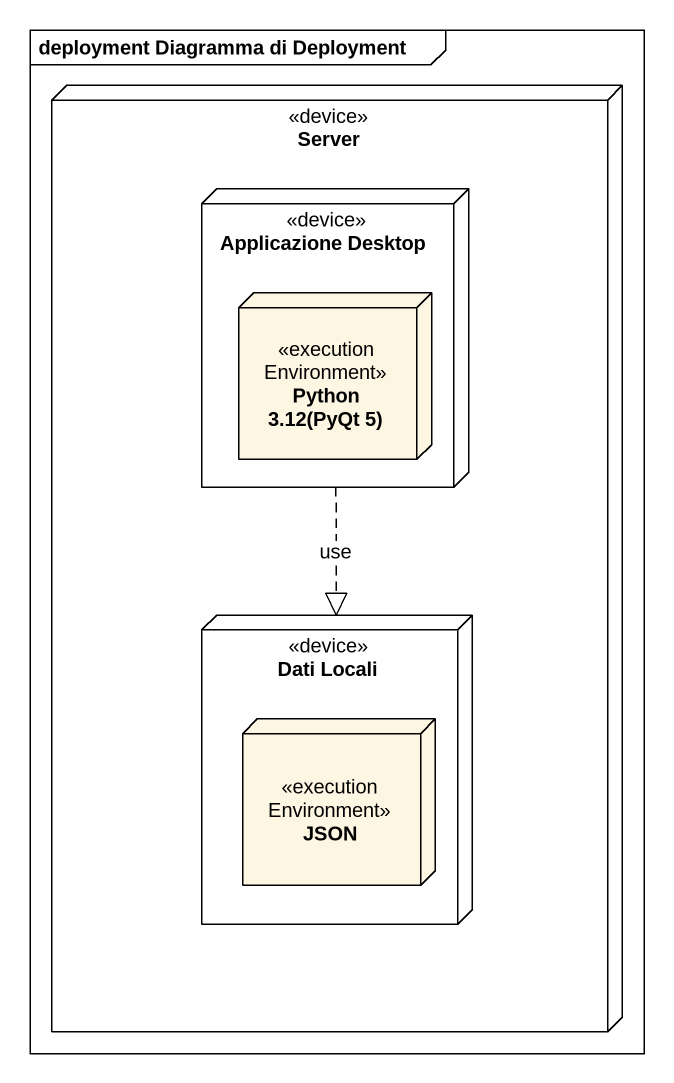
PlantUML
@startuml
mainframe deployment Diagramma di Deployment
node Server <<device>> {
  node "Applicazione Desktop" as Applicazione_Desktop <<device>> {
    node "Python 3.12(PyQt 5)" as Python_3_12_PyQt_5 <<executionEnvironment>>
  }
  node "Dati Locali" as Dati_Locali <<device>> {
    node "JSON" as JSON_ <<executionEnvironment>>
  }
}
Applicazione_Desktop ..|> Dati_Locali : use
@enduml
